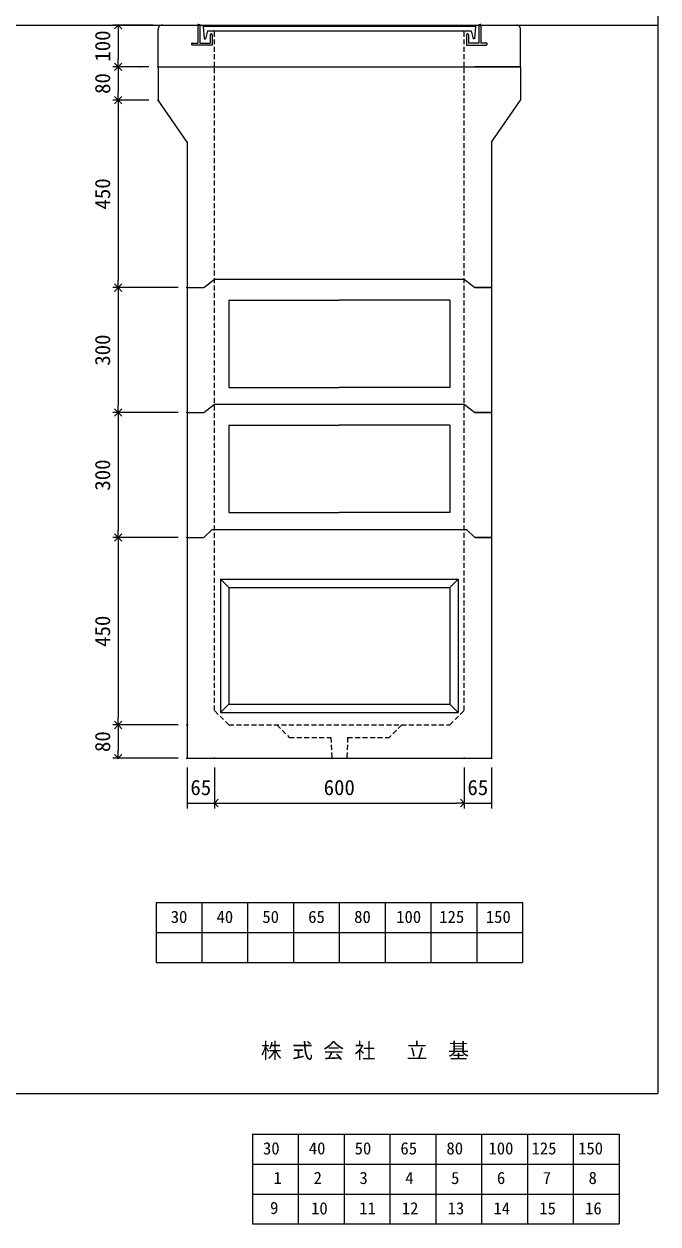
# Model space of a CAD drawing. Units: millimetres, scale not verified. Extents: x -4890 to 18490, y -2294 to 2294.
# Drawn here: x 3368 to 4890, y -2294 to 587 of the extents above; entities that cross this region are included whole.
import ezdxf
from ezdxf.enums import TextEntityAlignment as Align

# ---------------------------------------------------------------- set-up
doc = ezdxf.new("R2010")
doc.units = ezdxf.units.MM
doc.header["$LTSCALE"] = 10
doc.header["$PDMODE"] = 32
doc.header["$PDSIZE"] = 2
doc.linetypes.add('DASHED1', pattern=[1.8, 1.2, -0.6])
doc.linetypes.add('USER2', pattern=[50.8, 31.75, -6.35, 6.35, -6.35])
doc.layers.add('0-1_Defpoints', color=7, linetype='Continuous')
for name, color, linetype, lineweight in [('0-2_waku', 7, 'Continuous', 18), ('0-3_gaikei', 7, 'Continuous', 18), ('0-4_kakure', 7, 'DASHED1', 18), ('0-5_sunpou', 7, 'Continuous', 5), ('0-9_uchigawa', 6, 'Continuous', 18), ('0-B_futa', 3, 'Continuous', 18), ('0-C_GL', 4, 'Continuous', 18), ('0-E_文字１', 7, 'Continuous', 18), ('1-3_uchigawa2', 6, 'USER2', 18), ('1-5_文字２', 7, 'Continuous', 5)]:
    doc.layers.add(name, color=color, linetype=linetype, lineweight=lineweight)
doc.styles.add('ＭＳ ゴシック', font='')
doc.styles.get('ＭＳ ゴシック').set_extended_font_data('MS Gothic')

# ---------------------------------------------------------------- blocks, each defined once
blk = doc.blocks.new('D44')
at = {"layer": '0-1_Defpoints'}
for p in [(5207.32, 1034.36), (5272.32, 1034.36), (5272.32, 926.89)]:
    blk.add_point(p, dxfattribs=at)
at = {"layer": '0-5_sunpou'}
for p, q in [((5207.32, 1012.36), (5207.32, 913.89)), ((5272.32, 1012.36), (5272.32, 913.89)), ((5207.32, 926.89), (5272.32, 926.89))]:
    blk.add_line(p, q, dxfattribs=at)
at = {"layer": '0-5_sunpou', "style": 'ＭＳ ゴシック'}
blk.add_text('65', height=36.66, dxfattribs=at).set_placement((5214.82, 934.89), align=Align.BOTTOM_LEFT)
blk = doc.blocks.new('_Open90')
at = {"layer": '0-5_sunpou'}
blk.add_line((0, 0), (-1, 0), dxfattribs=at)
blk.add_lwpolyline([(-0.5, 0.5), (0, 0), (-0.5, -0.5)], dxfattribs=at)
blk = doc.blocks.new('D45')
at = {"layer": '0-1_Defpoints'}
for p in [(5272.32, 1034.36), (5872.32, 1034.36), (5872.32, 926.89)]:
    blk.add_point(p, dxfattribs=at)
at = {"layer": '0-5_sunpou'}
for p, q in [((5272.32, 1012.36), (5272.32, 913.89)), ((5872.32, 1012.36), (5872.32, 913.89)), ((5290.32, 926.89), (5854.32, 926.89))]:
    blk.add_line(p, q, dxfattribs=at)
at = {"layer": '0-5_sunpou', "xscale": 18, "yscale": 18, "rotation": 180}
blk.add_blockref('_Open90', (5272.32, 926.89), dxfattribs=at)
at = {"layer": '0-5_sunpou', "xscale": 18, "yscale": 18}
blk.add_blockref('_Open90', (5872.32, 926.89), dxfattribs=at)
at = {"layer": '0-5_sunpou', "style": 'ＭＳ ゴシック'}
blk.add_text('600', height=36.66, dxfattribs=at).set_placement((5534.82, 934.89), align=Align.BOTTOM_LEFT)
blk = doc.blocks.new('D46')
at = {"layer": '0-1_Defpoints'}
for p in [(5872.32, 1034.36), (5937.32, 1034.36), (5937.32, 926.89)]:
    blk.add_point(p, dxfattribs=at)
at = {"layer": '0-5_sunpou'}
for p, q in [((5872.32, 1012.36), (5872.32, 913.89)), ((5937.32, 1012.36), (5937.32, 913.89)), ((5872.32, 926.89), (5937.32, 926.89))]:
    blk.add_line(p, q, dxfattribs=at)
at = {"layer": '0-5_sunpou', "style": 'ＭＳ ゴシック'}
blk.add_text('65', height=36.66, dxfattribs=at).set_placement((5879.82, 934.89), align=Align.BOTTOM_LEFT)
blk = doc.blocks.new('D7')
at = {"layer": '0-1_Defpoints'}
for p in [(5147.32, 2794.36), (5041.29, 2694.36), (5093.32, 2694.36)]:
    blk.add_point(p, dxfattribs=at)
at = {"layer": '0-5_sunpou'}
for p, q in [((5125.32, 2794.36), (5028.29, 2794.36)), ((5041.29, 2776.36), (5041.29, 2712.36)), ((5071.32, 2694.36), (5028.29, 2694.36))]:
    blk.add_line(p, q, dxfattribs=at)
at = {"layer": '0-5_sunpou', "xscale": 18, "yscale": 18}
for p, rotation in [((5041.29, 2794.36), 90), ((5041.29, 2694.36), 270)]:
    blk.add_blockref('_Open90', p, dxfattribs=dict(at, rotation=rotation))
at = {"layer": '0-5_sunpou', "style": 'ＭＳ ゴシック'}
blk.add_text('100', height=36.66, rotation=90, dxfattribs=at).set_placement((5033.29, 2706.86), align=Align.BOTTOM_LEFT)
blk = doc.blocks.new('D8')
at = {"layer": '0-1_Defpoints'}
for p in [(5137.32, 2694.36), (5041.29, 2614.36), (5137.32, 2614.36)]:
    blk.add_point(p, dxfattribs=at)
at = {"layer": '0-5_sunpou'}
for p, q in [((5115.32, 2694.36), (5028.29, 2694.36)), ((5041.29, 2676.36), (5041.29, 2632.36)), ((5115.32, 2614.36), (5028.29, 2614.36))]:
    blk.add_line(p, q, dxfattribs=at)
at = {"layer": '0-5_sunpou', "xscale": 18, "yscale": 18}
for p, rotation in [((5041.29, 2694.36), 90), ((5041.29, 2614.36), 270)]:
    blk.add_blockref('_Open90', p, dxfattribs=dict(at, rotation=rotation))
at = {"layer": '0-5_sunpou', "style": 'ＭＳ ゴシック'}
blk.add_text('80', height=36.66, rotation=90, dxfattribs=at).set_placement((5033.29, 2629.36), align=Align.BOTTOM_LEFT)
blk = doc.blocks.new('D9')
at = {"layer": '0-1_Defpoints'}
for p in [(5137.32, 2614.36), (5041.29, 2164.36), (5207.32, 2164.36)]:
    blk.add_point(p, dxfattribs=at)
at = {"layer": '0-5_sunpou'}
for p, q in [((5115.32, 2614.36), (5028.29, 2614.36)), ((5041.29, 2596.36), (5041.29, 2182.36)), ((5185.32, 2164.36), (5028.29, 2164.36))]:
    blk.add_line(p, q, dxfattribs=at)
at = {"layer": '0-5_sunpou', "xscale": 18, "yscale": 18}
for p, rotation in [((5041.29, 2614.36), 90), ((5041.29, 2164.36), 270)]:
    blk.add_blockref('_Open90', p, dxfattribs=dict(at, rotation=rotation))
at = {"layer": '0-5_sunpou', "style": 'ＭＳ ゴシック'}
blk.add_text('450', height=36.66, rotation=90, dxfattribs=at).set_placement((5033.29, 2351.86), align=Align.BOTTOM_LEFT)
blk = doc.blocks.new('D10')
at = {"layer": '0-1_Defpoints'}
for p in [(5207.32, 2164.36), (5041.29, 1864.36), (5207.32, 1864.36)]:
    blk.add_point(p, dxfattribs=at)
at = {"layer": '0-5_sunpou'}
for p, q in [((5185.32, 2164.36), (5028.29, 2164.36)), ((5041.29, 2146.36), (5041.29, 1882.36)), ((5185.32, 1864.36), (5028.29, 1864.36))]:
    blk.add_line(p, q, dxfattribs=at)
at = {"layer": '0-5_sunpou', "xscale": 18, "yscale": 18}
for p, rotation in [((5041.29, 2164.36), 90), ((5041.29, 1864.36), 270)]:
    blk.add_blockref('_Open90', p, dxfattribs=dict(at, rotation=rotation))
at = {"layer": '0-5_sunpou', "style": 'ＭＳ ゴシック'}
blk.add_text('300', height=36.66, rotation=90, dxfattribs=at).set_placement((5033.29, 1976.86), align=Align.BOTTOM_LEFT)
blk = doc.blocks.new('D11')
at = {"layer": '0-1_Defpoints'}
for p in [(5207.32, 1114.36), (5041.29, 1034.36), (5207.32, 1034.36)]:
    blk.add_point(p, dxfattribs=at)
at = {"layer": '0-5_sunpou'}
for p, q in [((5185.32, 1114.36), (5028.29, 1114.36)), ((5041.29, 1096.36), (5041.29, 1052.36)), ((5185.32, 1034.36), (5028.29, 1034.36))]:
    blk.add_line(p, q, dxfattribs=at)
at = {"layer": '0-5_sunpou', "xscale": 18, "yscale": 18}
for p, rotation in [((5041.29, 1114.36), 90), ((5041.29, 1034.36), 270)]:
    blk.add_blockref('_Open90', p, dxfattribs=dict(at, rotation=rotation))
at = {"layer": '0-5_sunpou', "style": 'ＭＳ ゴシック'}
blk.add_text('80', height=36.66, rotation=90, dxfattribs=at).set_placement((5033.29, 1049.36), align=Align.BOTTOM_LEFT)
blk = doc.blocks.new('D18')
at = {"layer": '0-1_Defpoints'}
for p in [(5207.32, 1864.36), (5041.29, 1564.36), (5207.32, 1564.36)]:
    blk.add_point(p, dxfattribs=at)
at = {"layer": '0-5_sunpou'}
for p, q in [((5185.32, 1864.36), (5028.29, 1864.36)), ((5041.29, 1846.36), (5041.29, 1582.36)), ((5185.32, 1564.36), (5028.29, 1564.36))]:
    blk.add_line(p, q, dxfattribs=at)
at = {"layer": '0-5_sunpou', "xscale": 18, "yscale": 18}
for p, rotation in [((5041.29, 1864.36), 90), ((5041.29, 1564.36), 270)]:
    blk.add_blockref('_Open90', p, dxfattribs=dict(at, rotation=rotation))
at = {"layer": '0-5_sunpou', "style": 'ＭＳ ゴシック'}
blk.add_text('300', height=36.66, rotation=90, dxfattribs=at).set_placement((5033.29, 1676.86), align=Align.BOTTOM_LEFT)
blk = doc.blocks.new('D19')
at = {"layer": '0-1_Defpoints'}
for p in [(5207.32, 1564.36), (5041.29, 1114.36), (5207.32, 1114.36)]:
    blk.add_point(p, dxfattribs=at)
at = {"layer": '0-5_sunpou'}
for p, q in [((5185.32, 1564.36), (5028.29, 1564.36)), ((5041.29, 1546.36), (5041.29, 1132.36)), ((5185.32, 1114.36), (5028.29, 1114.36))]:
    blk.add_line(p, q, dxfattribs=at)
at = {"layer": '0-5_sunpou', "xscale": 18, "yscale": 18}
for p, rotation in [((5041.29, 1564.36), 90), ((5041.29, 1114.36), 270)]:
    blk.add_blockref('_Open90', p, dxfattribs=dict(at, rotation=rotation))
at = {"layer": '0-5_sunpou', "style": 'ＭＳ ゴシック'}
blk.add_text('450', height=36.66, rotation=90, dxfattribs=at).set_placement((5033.29, 1301.86), align=Align.BOTTOM_LEFT)

msp = doc.modelspace()

# ---------------------------------------------------------------- linework, layer by layer
at = {"layer": '0-2_waku'}
for p, q in [((3684.99, -1521.89), (3684.99, -1665.89)), ((3684.99, -1521.89), (3684.99, -1665.89)), ((3684.99, -1521.89), (3684.99, -1665.89)), ((3684.99, -1521.89), (3684.99, -1665.89)), ((3684.99, -1521.89), (4564.99, -1521.89)), ((3794.99, -1521.89), (3794.99, -1665.89)), ((3904.99, -1521.89), (3904.99, -1665.89)), ((3904.99, -1521.89), (3904.99, -1665.89)), ((4014.99, -1521.89), (4014.99, -1665.89)), ((4124.99, -1521.89), (4124.99, -1665.89)), ((4234.99, -1521.89), (4234.99, -1665.89)), ((4344.99, -1521.89), (4344.99, -1665.89)), ((4454.99, -1521.89), (4454.99, -1665.89)), ((4564.99, -1521.89), (4564.99, -1665.89)), ((3684.99, -1593.89), (4564.99, -1593.89)), ((3684.99, -1665.89), (4564.99, -1665.89)), ((-1230.01, -1980.89), (4889.99, -1980.89)), ((-1230.01, -1980.89), (4889.99, -1980.89))]:
    msp.add_line(p, q, dxfattribs=at)
msp.add_lwpolyline([(-1230.01, 2294.11), (4889.99, 2294.11), (4889.99, -1980.89)], dxfattribs=at)
at = {"layer": '0-3_gaikei'}
for p, q in [((3699.99, 584.11), (3784.99, 584.11)), ((4464.99, 584.11), (4549.99, 584.11)), ((3689.99, 484.11), (3689.99, 574.11)), ((4559.99, 484.11), (4559.99, 574.11)), ((3689.99, 484.11), (3689.99, 404.11)), ((3689.99, 484.11), (3799.99, 484.11)), ((3689.99, 484.11), (3799.99, 484.11)), ((3689.99, 484.11), (3799.99, 484.11)), ((3689.99, 484.11), (4559.99, 484.11)), ((4559.99, 484.11), (4449.99, 484.11)), ((4559.99, 484.11), (4449.99, 484.11)), ((4559.99, 484.11), (4449.99, 484.11)), ((4559.99, 484.11), (4449.99, 484.11)), ((4559.99, 484.11), (4559.99, 404.11)), ((3759.99, 304.11), (3759.99, -1175.89)), ((4489.99, 304.11), (4489.99, -1175.89)), ((3799.99, -45.89), (3824.99, -25.89)), ((4424.99, -25.89), (4449.99, -45.89)), ((3759.99, -45.89), (3799.99, -45.89)), ((3759.99, -45.89), (3799.99, -45.89)), ((4489.99, -45.89), (4449.99, -45.89)), ((3799.99, -345.89), (3824.99, -325.89)), ((4424.99, -325.89), (4449.99, -345.89)), ((3759.99, -345.89), (3799.99, -345.89)), ((3759.99, -345.89), (3799.99, -345.89)), ((4489.99, -345.89), (4449.99, -345.89)), ((3819.99, -626.89), (3799.99, -645.89)), ((3819.99, -626.89), (3799.99, -645.89)), ((3819.99, -626.89), (3799.99, -645.89)), ((3819.99, -626.89), (3799.99, -645.89)), ((3819.99, -626.89), (3799.99, -645.89)), ((3819.99, -626.89), (3799.99, -645.89)), ((3819.99, -626.89), (4429.99, -626.89)), ((3819.99, -626.89), (4429.99, -626.89)), ((4449.99, -645.89), (4429.99, -626.89)), ((4449.99, -645.89), (4429.99, -626.89)), ((3759.99, -645.89), (3799.99, -645.89)), ((3759.99, -645.89), (3799.99, -645.89)), ((3759.99, -645.89), (3799.99, -645.89)), ((3759.99, -645.89), (3799.99, -645.89)), ((3759.99, -645.89), (3799.99, -645.89)), ((3759.99, -645.89), (3799.99, -645.89)), ((4449.99, -645.89), (4489.99, -645.89)), ((4489.99, -645.89), (4449.99, -645.89)), ((4489.99, -645.89), (4449.99, -645.89)), ((4489.99, -645.89), (4449.99, -645.89)), ((4449.99, -645.89), (4489.99, -645.89)), ((4489.99, -645.89), (4449.99, -645.89)), ((4489.99, -645.89), (4449.99, -645.89)), ((4489.99, -645.89), (4449.99, -645.89)), ((3759.99, -1175.89), (4489.99, -1175.89)), ((3759.99, -1175.89), (4489.99, -1175.89)), ((3759.99, -1175.89), (4489.99, -1175.89)), ((3759.99, -1175.89), (4489.99, -1175.89)), ((3759.99, -1175.89), (4489.99, -1175.89)), ((3759.99, -1175.89), (4489.99, -1175.89)), ((3759.99, -1175.89), (4489.99, -1175.89)), ((3759.99, -1175.89), (4489.99, -1175.89)), ((3759.99, -1175.89), (4489.99, -1175.89))]:
    msp.add_line(p, q, dxfattribs=at)
at = {"layer": '0-3_gaikei', "lineweight": 5}
msp.add_line((3824.99, -325.89), (4424.99, -325.89), dxfattribs=at)
at = {"layer": '0-3_gaikei'}
for points in [[(4449.99, -45.89), (4489.99, -45.89), (4449.99, -45.89)], [(4449.99, -45.89), (4489.99, -45.89), (4449.99, -45.89)], [(4449.99, -345.89), (4489.99, -345.89), (4449.99, -345.89)], [(4449.99, -345.89), (4489.99, -345.89), (4449.99, -345.89)], [(4449.99, -645.89), (4429.99, -626.89), (4449.99, -645.89)], [(4449.99, -645.89), (4429.99, -626.89), (4449.99, -645.89)], [(4449.99, -645.89), (4489.99, -645.89), (4449.99, -645.89)], [(4449.99, -645.89), (4489.99, -645.89), (4449.99, -645.89)]]:
    msp.add_lwpolyline(points, dxfattribs=at)
for centre, radius, start, end in [((3699.41, 574.69), 9.44, 86.47383, 183.52617), ((4550.32, 574.44), 9.68, 358.04251, 91.95749)]:
    msp.add_arc(centre, radius, start, end, dxfattribs=at)
at = {"layer": '0-4_kakure', "lineweight": 5}
for p, q in [((4424.99, 484.11), (4424.99, 570.61)), ((3859.99, -1095.89), (3824.99, -1060.89)), ((3859.99, -1095.89), (4389.99, -1095.89)), ((3974.99, -1095.89), (4004.99, -1125.89)), ((4274.99, -1095.89), (4244.99, -1125.89)), ((4144.99, -1125.89), (4142.99, -1175.89)), ((4144.99, -1125.89), (4244.99, -1125.89))]:
    msp.add_line(p, q, dxfattribs=at)
at = {"layer": '0-4_kakure', "linetype": 'Continuous'}
for p, q in [((3759.99, 303.11), (3689.99, 404.11)), ((4489.99, 303.11), (4559.99, 404.11)), ((3824.99, -25.89), (4424.99, -25.89)), ((3824.99, -325.89), (4424.99, -325.89))]:
    msp.add_line(p, q, dxfattribs=at)
at = {"layer": '0-4_kakure', "lineweight": 5}
for points in [[(3824.99, -1060.89), (3824.99, 484.11), (3824.99, 570.61)], [(4389.99, -1095.89), (4424.99, -1060.89), (4424.99, 484.11)], [(4004.99, -1125.89), (4104.99, -1125.89), (4106.99, -1175.89)]]:
    msp.add_lwpolyline(points, dxfattribs=at)
at = {"layer": '0-9_uchigawa'}
for p, q in [((3839.99, -745.89), (3839.99, -1065.89)), ((3839.99, -745.89), (4409.99, -745.89)), ((3839.99, -745.89), (3859.99, -765.89)), ((4389.99, -765.89), (4409.99, -745.89)), ((4409.99, -745.89), (4409.99, -1065.89)), ((3859.99, -765.89), (3859.99, -1045.89)), ((3859.99, -765.89), (3859.99, -1045.89)), ((3859.99, -765.89), (4389.99, -765.89)), ((4389.99, -765.89), (4389.99, -1045.89)), ((4389.99, -765.89), (4389.99, -1045.89)), ((3839.99, -1065.89), (3859.99, -1045.89)), ((3839.99, -1065.89), (4124.99, -1065.89)), ((3859.99, -1045.89), (4124.99, -1045.89)), ((4124.99, -1045.89), (4389.99, -1045.89)), ((4124.99, -1065.89), (4409.99, -1065.89)), ((4409.99, -1065.89), (4389.99, -1045.89))]:
    msp.add_line(p, q, dxfattribs=at)
at = {"layer": '0-B_futa'}
for p, q in [((3784.99, 584.11), (3784.99, 541.11)), ((3786.99, 586.11), (3789.99, 586.11)), ((3789.99, 586.11), (3789.99, 541.11)), ((3797.8, 581.61), (4452.13, 581.61)), ((3797.8, 581.61), (3800.29, 551.61)), ((4452.13, 581.61), (4449.88, 551.61)), ((4459.99, 586.11), (4459.99, 541.11)), ((4459.99, 586.11), (4462.99, 586.11)), ((4464.99, 584.11), (4464.99, 541.11)), ((3800.29, 551.61), (3804, 551.61)), ((3808.32, 570.61), (3804, 551.61)), ((3808.32, 570.61), (4441.66, 570.61)), ((3814.99, 561.11), (3814.99, 541.11)), ((3816.99, 563.11), (3817.99, 563.11)), ((3819.99, 561.11), (3819.99, 536.11)), ((4429.99, 561.11), (4429.99, 536.11)), ((4432.99, 563.11), (4431.99, 563.11)), ((4434.99, 561.11), (4434.99, 541.11)), ((4441.66, 570.61), (4445.98, 551.61)), ((4449.88, 551.61), (4445.98, 551.61)), ((3769.99, 539.11), (3769.99, 538.11)), ((3771.99, 541.11), (3784.99, 541.11)), ((3819.99, 536.11), (3771.99, 536.11)), ((3789.99, 541.11), (3814.99, 541.11)), ((4429.99, 536.11), (4477.99, 536.11)), ((4459.99, 541.11), (4434.99, 541.11)), ((4477.99, 541.11), (4464.99, 541.11)), ((4479.99, 539.11), (4479.99, 538.11))]:
    msp.add_line(p, q, dxfattribs=at)
for centre, start, end in [((3786.99, 584.11), 90, 180), ((4462.99, 584.11), 0, 90), ((3816.99, 561.11), 90, 180), ((3817.99, 561.11), 0, 90), ((4431.99, 561.11), 90, 180), ((4432.99, 561.11), 0, 90), ((3771.99, 539.11), 90, 180), ((3771.99, 538.11), 180, 270), ((4477.99, 539.11), 0, 90), ((4477.99, 538.11), 270, 0)]:
    msp.add_arc(centre, 2, start, end, dxfattribs=at)
at = {"layer": '0-C_GL'}
msp.add_line((-1230.01, 584.11), (4889.99, 584.11), dxfattribs=at)
msp.add_line((-1230.01, 584.11), (4889.99, 584.11), dxfattribs=at)
at = {"layer": '1-3_uchigawa2'}
for p, q in [((3859.99, -75.89), (4124.99, -75.89)), ((3859.99, -75.89), (3859.99, -285.89)), ((4389.99, -75.89), (4124.99, -75.89)), ((4389.99, -75.89), (4389.99, -285.89)), ((3859.99, -285.89), (4124.99, -285.89)), ((4389.99, -285.89), (4124.99, -285.89)), ((3859.99, -375.89), (4124.99, -375.89)), ((3859.99, -375.89), (3859.99, -585.89)), ((4389.99, -375.89), (4124.99, -375.89)), ((4389.99, -375.89), (4389.99, -585.89)), ((3859.99, -585.89), (4124.99, -585.89)), ((4389.99, -585.89), (4124.99, -585.89))]:
    msp.add_line(p, q, dxfattribs=at)
at = {"layer": '1-5_文字２'}
for p, q in [((3916.61, -2078.04), (3916.61, -2222.04)), ((3916.61, -2078.04), (3916.61, -2222.04)), ((3916.61, -2078.04), (3916.61, -2222.04)), ((3916.61, -2078.04), (3916.61, -2222.04)), ((3916.61, -2078.04), (4796.61, -2078.04)), ((3916.61, -2078.04), (3916.61, -2222.04)), ((3916.61, -2078.04), (3916.61, -2222.04)), ((3916.61, -2078.04), (3916.61, -2222.04)), ((3916.61, -2078.04), (3916.61, -2222.04)), ((3916.61, -2078.04), (4796.61, -2078.04)), ((4026.61, -2078.04), (4026.61, -2222.04)), ((4026.61, -2078.04), (4026.61, -2222.04)), ((4136.61, -2078.04), (4136.61, -2222.04)), ((4136.61, -2078.04), (4136.61, -2222.04)), ((4136.61, -2078.04), (4136.61, -2222.04)), ((4136.61, -2078.04), (4136.61, -2222.04)), ((4246.61, -2078.04), (4246.61, -2222.04)), ((4246.61, -2078.04), (4246.61, -2222.04)), ((4356.61, -2078.04), (4356.61, -2222.04)), ((4356.61, -2078.04), (4356.61, -2222.04)), ((4466.61, -2078.04), (4466.61, -2222.04)), ((4466.61, -2078.04), (4466.61, -2222.04)), ((4576.61, -2078.04), (4576.61, -2222.04)), ((4576.61, -2078.04), (4576.61, -2222.04)), ((4686.61, -2078.04), (4686.61, -2222.04)), ((4686.61, -2078.04), (4686.61, -2222.04)), ((4796.61, -2078.04), (4796.61, -2222.04)), ((4796.61, -2078.04), (4796.61, -2222.04)), ((3916.61, -2150.04), (4796.61, -2150.04)), ((3916.61, -2150.04), (4796.61, -2150.04)), ((3916.61, -2222.04), (4796.61, -2222.04)), ((3916.61, -2222.04), (4796.61, -2222.04)), ((3916.61, -2222.04), (3916.61, -2294.04)), ((3916.61, -2222.04), (3916.61, -2294.04)), ((3916.61, -2222.04), (3916.61, -2294.04)), ((3916.61, -2222.04), (3916.61, -2294.04)), ((3916.61, -2222.04), (4796.61, -2222.04)), ((3916.61, -2222.04), (3916.61, -2294.04)), ((3916.61, -2222.04), (3916.61, -2294.04)), ((3916.61, -2222.04), (3916.61, -2294.04)), ((3916.61, -2222.04), (3916.61, -2294.04)), ((3916.61, -2222.04), (4796.61, -2222.04)), ((4026.61, -2222.04), (4026.61, -2294.04)), ((4026.61, -2222.04), (4026.61, -2294.04)), ((4136.61, -2222.04), (4136.61, -2294.04)), ((4136.61, -2222.04), (4136.61, -2294.04)), ((4136.61, -2222.04), (4136.61, -2294.04)), ((4136.61, -2222.04), (4136.61, -2294.04)), ((4246.61, -2222.04), (4246.61, -2294.04)), ((4246.61, -2222.04), (4246.61, -2294.04)), ((4356.61, -2222.04), (4356.61, -2294.04)), ((4356.61, -2222.04), (4356.61, -2294.04)), ((4466.61, -2222.04), (4466.61, -2294.04)), ((4466.61, -2222.04), (4466.61, -2294.04)), ((4576.61, -2222.04), (4576.61, -2294.04)), ((4576.61, -2222.04), (4576.61, -2294.04)), ((4686.61, -2222.04), (4686.61, -2294.04)), ((4686.61, -2222.04), (4686.61, -2294.04)), ((4796.61, -2222.04), (4796.61, -2294.04)), ((4796.61, -2222.04), (4796.61, -2294.04)), ((3916.61, -2294.04), (4796.61, -2294.04)), ((3916.61, -2294.04), (4796.61, -2294.04))]:
    msp.add_line(p, q, dxfattribs=at)

# ---------------------------------------------------------------- block references
at = {"layer": '0-5_sunpou'}
for name in ['D7', 'D8', 'D9', 'D10', 'D18', 'D19', 'D11', 'D44', 'D45', 'D46']:
    msp.add_blockref(name, (-1447.32, -2210.26), dxfattribs=at)

# ---------------------------------------------------------------- texts
at = {"layer": '0-E_文字１', "style": 'ＭＳ ゴシック'}
for s, height, p in [('30', 29.33, (3720.31, -1580.09)), ('40', 29.33, (3830.31, -1580.09)), ('50', 29.33, (3940.31, -1580.09)), ('65', 29.33, (4050.31, -1580.09)), ('80', 29.33, (4160.71, -1580.09)), ('100', 29.33, (4261.59, -1580.09)), ('125', 29.33, (4364.98, -1580.09)), ('150', 29.33, (4476.74, -1580.09)), ('株 式 会 社 \u3000立\u3000基', 36.66, (3936.53, -1907.25))]:
    msp.add_text(s, height=height, dxfattribs=at).set_placement(p, align=Align.BOTTOM_LEFT)
at = {"layer": '1-5_文字２', "style": 'ＭＳ ゴシック'}
for s, p in [('30', (3941.76, -2135.85)), ('30', (3941.76, -2135.85)), ('40', (4051.76, -2135.85)), ('40', (4051.76, -2135.85)), ('50', (4161.76, -2135.85)), ('50', (4161.76, -2135.85)), ('65', (4271.76, -2135.85)), ('65', (4271.76, -2135.85)), ('80', (4382.17, -2135.85)), ('80', (4382.17, -2135.85)), ('100', (4483.04, -2135.85)), ('100', (4483.04, -2135.85)), ('125', (4586.43, -2135.85)), ('125', (4586.43, -2135.85)), ('150', (4698.19, -2135.85)), ('150', (4698.19, -2135.85)), ('1', (3966.91, -2206.89)), ('2', (4063.35, -2206.89)), ('3', (4173.35, -2206.89)), ('4', (4283.35, -2206.89)), ('5', (4393.35, -2206.89)), ('6', (4503.35, -2206.89)), ('7', (4613.35, -2206.89)), ('8', (4723.35, -2206.89)), ('9', (3958.84, -2278.89)), ('10', (4057.26, -2279.85)), ('11', (4172.75, -2279.85)), ('12', (4274.96, -2279.85)), ('13', (4384.96, -2279.85)), ('14', (4494.96, -2279.85)), ('15', (4604.96, -2279.85)), ('16', (4714.96, -2279.85))]:
    msp.add_text(s, height=29.33, dxfattribs=at).set_placement(p, align=Align.BOTTOM_LEFT)

doc.saveas('drawing.dxf')
